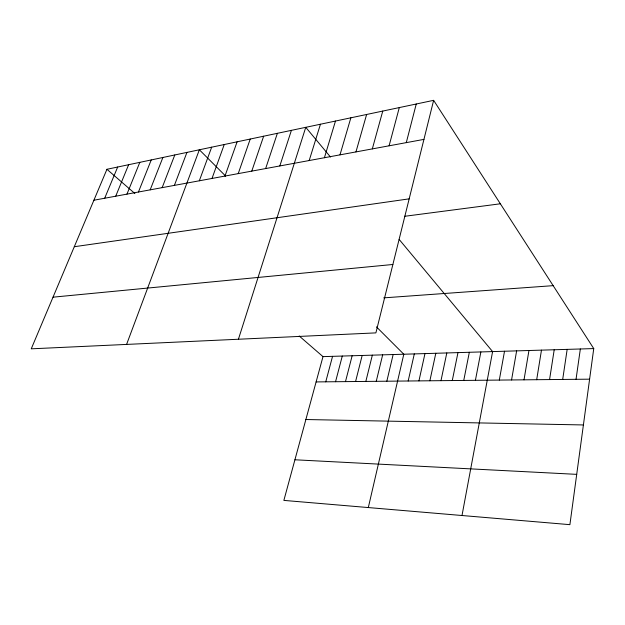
<?xml version="1.0" encoding="UTF-8"?>
<svg xmlns="http://www.w3.org/2000/svg" width="625" height="625" viewBox="0 0 625 625"><rect width="100%" height="100%" fill="white"/><g stroke="black" fill="none" stroke-linecap="round" stroke-linejoin="round"><path stroke-width="0.94" d="M433.633 100.336L375.891 332.883L31.25 348.828L106.938 169.289L433.633 100.336L593.75 348.586L569.898 524.664L283.867 500.398L322.992 356.625L299.211 336M576.031 379.312L580.344 348.984M562.688 379.445L567.164 349.375M549.57 379.578L554.211 349.758M536.688 379.711L541.477 350.133M524.016 379.836L528.953 350.508M511.555 379.961L516.633 350.875M499.305 380.086L504.516 351.234M462 515.508L492.602 351.586L399.148 239.422M475.406 380.32L480.875 351.938M463.75 380.438L469.336 352.281M452.273 380.555L457.977 352.617M440.984 380.672L446.805 352.945M429.875 380.781L435.805 353.273M418.945 380.891L424.969 353.594M408.18 381L414.305 353.914M368.312 507.562L403.805 354.227L376.438 326.859M386.836 381.211L393.148 354.539M376.25 381.32L382.664 354.852M365.836 381.422L372.336 355.156M355.586 381.523L362.164 355.461M406.289 142.641L416.25 104.008M345.484 381.625L352.148 355.758M335.547 381.727L342.281 356.047M325.75 381.828L332.562 356.336M389.094 145.805L399.305 107.586M372.32 148.898L382.766 111.078M355.953 151.914L366.625 114.484M339.992 154.859L350.867 117.805M324.406 157.734L335.477 121.055M309.195 160.539L320.445 124.227M238.422 339.242L305.758 127.328L330.484 157.008M279.82 165.953L291.406 130.359M265.641 168.562L277.375 133.32M251.773 171.117L263.648 136.211M238.227 173.617L250.227 139.047M224.969 176.062L237.102 141.82M212.008 178.453L224.25 144.531M199.32 180.789L211.672 147.18M126.586 344.414L199.359 149.781L225.617 176.039M174.398 185.383L186.945 152.398M162.156 187.641L174.789 154.969M150.172 189.852L162.891 157.477M138.438 192.016L151.234 159.938M126.953 194.133L139.82 162.344M115.711 196.203L128.633 164.711M104.688 198.234L117.68 167.023M93.898 200.227L423.938 139.383M74.297 246.719L409.172 198.852M404.406 216.328L500.359 203.789M53.023 297.172L392.875 264.484M383.734 297.867L553.164 285.656M322.992 356.625L593.75 348.586M316.102 381.922L589.602 379.172M305.875 419.523L583.406 424.953M294.922 459.781L576.711 474.359M106.938 169.289L134.875 193.508"/></g></svg>
